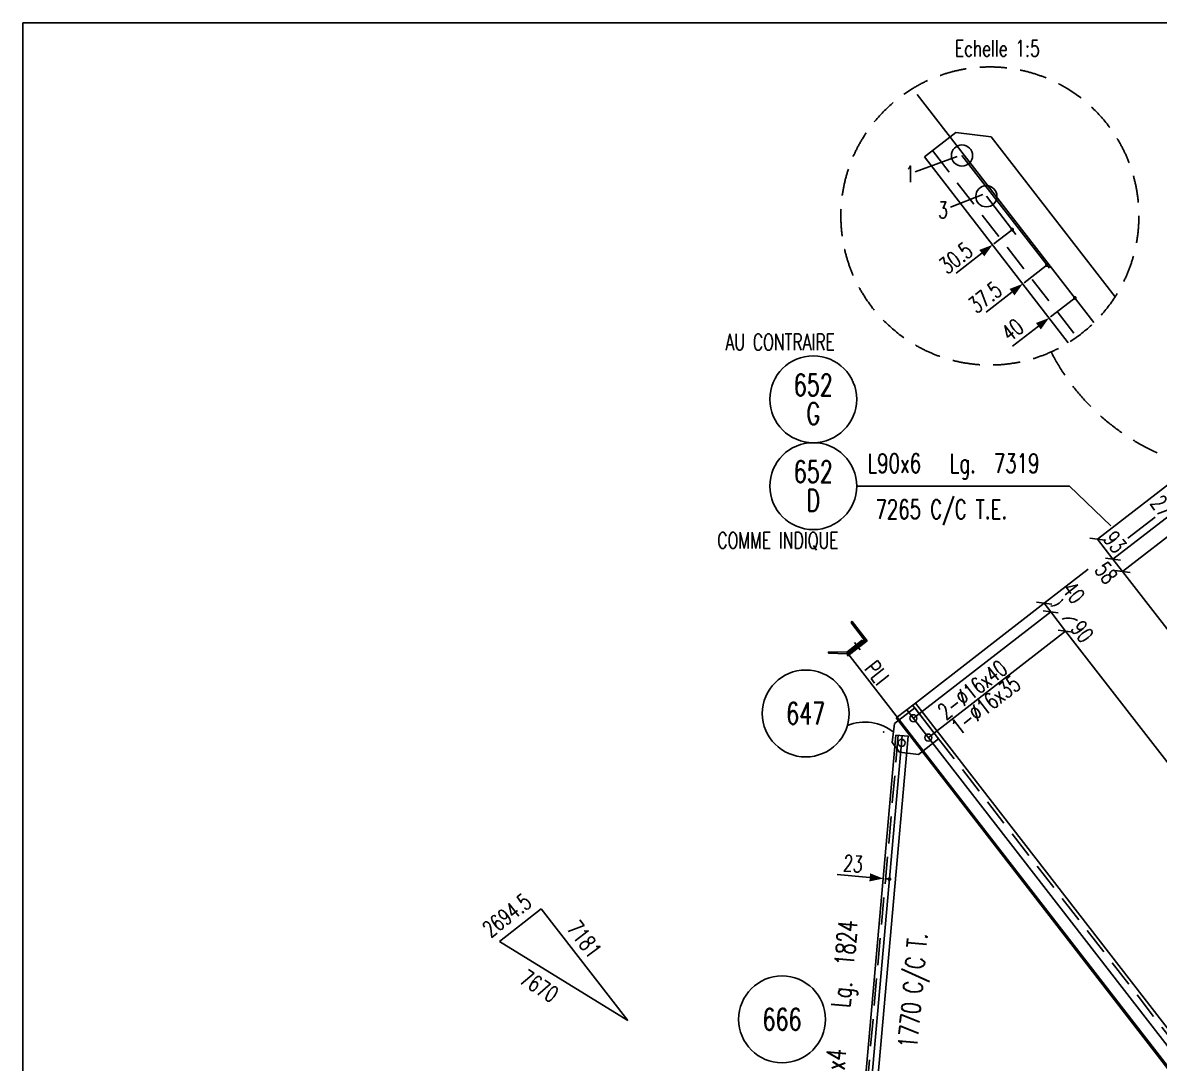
# Model space of a CAD drawing. Extents: x 87063 to 103283, y -59241 to -47761.
# Drawn here: x 87063 to 91250, y -51594 to -47761 of the extents above; entities that cross this region are included whole.
import ezdxf
from ezdxf.enums import TextEntityAlignment as Align

# ---------------------------------------------------------------- set-up
doc = ezdxf.new("R2010")
doc.units = 0
doc.header["$LTSCALE"] = 200
doc.header["$MEASUREMENT"] = 0
doc.linetypes.add('DASHED', pattern=[0.75, 0.5, -0.25])
doc.layers.get('0').update_dxf_attribs({"linetype": 'CONTINUOUS'})
for name, color, linetype in [('035B', 7, 'CONTINUOUS'), ('ASSI', 3, 'CONTINUOUS'), ('BOLLINI_1', 7, 'CONTINUOUS'), ('BOLLINI_5', 7, 'CONTINUOUS'), ('FORI', 2, 'CONTINUOUS'), ('LINEA_ANG', 2, 'CONTINUOUS'), ('LINEE_PIASTRA', 2, 'CONTINUOUS'), ('LINEE_PIASTRE', 2, 'CONTINUOUS'), ('LS', 7, 'CONTINUOUS'), ('PIASTRE', 5, 'CONTINUOUS'), ('PIEGA_C_3901_50', 2, 'CONTINUOUS'), ('QT_MAL', 7, 'CONTINUOUS'), ('QT_MPR', 7, 'CONTINUOUS'), ('SEZIONI', 2, 'CONTINUOUS'), ('TESTI_A_P', 7, 'CONTINUOUS'), ('TRAT-Y', 7, 'DASHED')]:
    doc.layers.add(name, color=color, linetype=linetype)
doc.styles.add('MONO', font='romans.shx', dxfattribs={"width": 0.7})
doc.styles.add('QUOTE', font='ROMANS8.SHX', dxfattribs={"width": 0.7})
doc.styles.add('RQL', font='ROMANS8.SHX', dxfattribs={"width": 0.7})
doc.styles.add('RS', font='ROMANS8.shx', dxfattribs={"width": 0.7})
doc.styles.get("Standard").update_dxf_attribs({"font": 'ROMANS8.SHX', "width": 0.7})
doc.dimstyles.new('FRECCE1', dxfattribs={"dimtxt": 60, "dimasz": 6.66, "dimexe": 0, "dimexo": 0, "dimgap": 1, "dimtad": 1, "dimdec": 0, "dimzin": 0, "dimdsep": 46, "dimtxsty": 'RS', "dimblk1": 'QUOTP', "dimblk2": 'QUOTF', "dimsah": 1, "dimcen": 0, "dimclrd": 2, "dimclre": 2, "dimclrt": 7, "dimadec": 0, "dimazin": 0, "dimtfac": 1, "dimtdec": 0, "dimtix": 1, "dimtmove": 2, "dimatfit": 3, "dimldrblk": 'QUOTP', "dimfxl": 1, "dimtolj": 1, "dimtzin": 0, "dimarcsym": 0})
doc.dimstyles.new('FRECCE1_20', dxfattribs={"dimtxt": 60, "dimasz": 6.6667, "dimexe": 0, "dimexo": 0, "dimgap": 1, "dimtad": 1, "dimzin": 0, "dimdsep": 46, "dimtxsty": 'RS', "dimblk1": 'QUOTP', "dimblk2": 'QUOTF', "dimsah": 1, "dimcen": 0, "dimclrd": 2, "dimclre": 2, "dimclrt": 7, "dimadec": 0, "dimazin": 0, "dimtfac": 1, "dimtix": 1, "dimtmove": 2, "dimatfit": 3, "dimldrblk": 'QUOTP', "dimfxl": 1, "dimtolj": 1, "dimtzin": 0, "dimarcsym": 0})
doc.dimstyles.new('TRATTO_20', dxfattribs={"dimscale": 0, "dimtxt": 60, "dimasz": 40, "dimexe": 0, "dimexo": 0, "dimgap": 10, "dimtad": 1, "dimrnd": 0.5, "dimdsep": 46, "dimtxsty": 'RS', "dimblk1": 'OBLIQUE', "dimblk2": 'OBLIQUE', "dimsah": 1, "dimcen": 0.09, "dimclrd": 2, "dimclre": 2, "dimclrt": 7, "dimadec": 0, "dimazin": 0, "dimtfac": 1, "dimtix": 1, "dimtmove": 2, "dimatfit": 3, "dimfxl": 1, "dimtolj": 1, "dimtzin": 0, "dimarcsym": 0})

# ---------------------------------------------------------------- blocks, each defined once
blk = doc.blocks.new('ASSE98')
blk.add_line((0, 0), (1, 0))
at = {"color": 7, "style": 'QUOTE', "width": 0.5, "flags": 1}
for tag, p in [('TI', (1.38308, 6.82731)), ('DI_S', (1.38308, 6.42178)), ('D_S', (1.38308, 6.02092)), ('E_S', (1.38308, 5.68065)), ('NFORI', (1.36454, 5.29792)), ('ALAR', (1.36349, 4.93246)), ('FAM', (1.3775, 4.54645)), ('ALA', (1.38308, 4.19257)), ('DISP2', (1.38308, 3.84971)), ('DISP1', (1.38308, 3.50686)), ('PINZAF', (1.38308, 3.164)), ('PINZAI', (1.38308, 2.82114)), ('TRP', (1.38308, 2.47829)), ('NP', (1.38308, 2.13543)), ('SV', (1.38308, 1.79257)), ('PESO', (1.38308, 1.44971)), ('QUA', (1.38308, 1.10686)), ('LUN', (1.38308, 0.764)), ('PROF', (1.38308, 0.42114)), ('POS', (1.38308, 0.07829))]:
    blk.add_attdef(tag, p, '', height=0.2, dxfattribs=at)
at = {"color": 7, "flags": 1}
for tag, p in [('LAV1', (3.07431, 6.82847)), ('LAV2', (3.07431, 6.49513)), ('LAV3', (3.07431, 6.1618)), ('LAV4', (3.07431, 5.82847)), ('LAV5', (3.07431, 5.49513)), ('LAV6', (3.07431, 5.1618)), ('LAV7', (3.07431, 4.82847)), ('LAV8', (3.07431, 4.49513)), ('LAV9', (3.07431, 4.1618)), ('LAV10', (3.07431, 3.82847))]:
    blk.add_attdef(tag, p, '', height=0.2, dxfattribs=at)
blk = doc.blocks.new('YYY')
blk.add_circle((0, 0), 8)
at = {"color": 3, "style": 'RQL', "width": 0.7}
for tag, p in [('POS3', (0, 0.65)), ('POS2', (0, -4.63))]:
    blk.add_attdef(tag, text='', height=4, dxfattribs=at).set_placement(p, align=Align.CENTER)
at = {"style": 'RQL', "width": 0.7, "flags": 1}
blk.add_attdef('TIPO', text='', height=3, dxfattribs=at).set_placement((0, 0), align=Align.MIDDLE_CENTER)
blk = doc.blocks.new('_OBLIQUE')
at = {"color": 0, "linetype": 'ByBlock'}
blk.add_line((-0.5, -0.5), (0.5, 0.5), dxfattribs=at)
blk = doc.blocks.new('*D50')
at = {"layer": 'QT_MPR', "color": 2, "lineweight": -2, "transparency": 16777216}
for p, q in [((91527.8, -49271.5), (91021.9, -49663.6)), ((91582.8, -49346.5), (91078.9, -49737)), ((91021.9, -49663.6), (91078.9, -49737))]:
    blk.add_line(p, q, dxfattribs=at)
at = {"layer": 'QT_MPR', "color": 2, "lineweight": -2, "transparency": 16777216, "xscale": 40, "yscale": 40, "zscale": 40}
for p, rotation in [((91021.9, -49663.6), 127.7719712303497), ((91078.9, -49737), 307.7719712303497)]:
    blk.add_blockref('_OBLIQUE', p, dxfattribs=dict(at, rotation=rotation))
at = {"layer": 'QT_MPR', "color": 7, "transparency": 16777216, "insert": (91086.3, -49674.1), "char_height": 60, "attachment_point": 5, "rotation": 307.772, "style": 'RS'}
blk.add_mtext('\\A1;93', dxfattribs=at)
blk = doc.blocks.new('*D49')
at = {"layer": 'QT_MPR', "color": 2, "lineweight": -2, "transparency": 16777216}
for p, q in [((91582.8, -49346.5), (91078.9, -49737)), ((91612.8, -49396.5), (91114.3, -49782.8)), ((91078.9, -49737), (91114.3, -49782.8))]:
    blk.add_line(p, q, dxfattribs=at)
at = {"layer": 'QT_MPR', "color": 2, "lineweight": -2, "transparency": 16777216, "xscale": 40, "yscale": 40, "zscale": 40}
for p, rotation in [((91078.9, -49737), 127.7719712303497), ((91114.3, -49782.8), 307.7719712303497)]:
    blk.add_blockref('_OBLIQUE', p, dxfattribs=dict(at, rotation=rotation))
at = {"layer": 'QT_MPR', "color": 7, "transparency": 16777216, "insert": (91053.7, -49787.6), "char_height": 60, "attachment_point": 5, "rotation": 307.772, "style": 'RS'}
blk.add_mtext('\\A1;58', dxfattribs=at)
blk = doc.blocks.new('*D48')
at = {"layer": 'QT_MPR', "color": 2, "lineweight": -2, "transparency": 16777216}
for p, q in [((91612.8, -49396.5), (91114.3, -49782.8)), ((91114.3, -49782.8), (92202.6, -51187.2)), ((92718.7, -50787.2), (92202.6, -51187.2))]:
    blk.add_line(p, q, dxfattribs=at)
at = {"layer": 'QT_MPR', "color": 2, "lineweight": -2, "transparency": 16777216, "xscale": 40, "yscale": 40, "zscale": 40}
for p, rotation in [((91114.3, -49782.8), 127.7719712303497), ((92202.6, -51187.2), 307.7719712303497)]:
    blk.add_blockref('_OBLIQUE', p, dxfattribs=dict(at, rotation=rotation))
at = {"layer": 'QT_MPR', "color": 7, "transparency": 16777216, "insert": (91696.6, -50446.9), "char_height": 60, "attachment_point": 5, "rotation": 307.772, "style": 'RS'}
blk.add_mtext('\\A1;1776.5', dxfattribs=at)
blk = doc.blocks.new('*D47')
at = {"layer": 'QT_MPR', "color": 2, "lineweight": -2, "transparency": 16777216}
for p, q in [((91568.2, -49323.7), (91314.3, -49520.4)), ((91582.8, -49346.5), (91330.8, -49541.8)), ((91314.3, -49520.4), (91330.8, -49541.8))]:
    blk.add_line(p, q, dxfattribs=at)
at = {"layer": 'QT_MPR', "color": 2, "lineweight": -2, "transparency": 16777216, "xscale": 40, "yscale": 40, "zscale": 40}
for p, rotation in [((91314.3, -49520.4), 127.7719712303497), ((91330.8, -49541.8), 307.7719712303497)]:
    blk.add_blockref('_OBLIQUE', p, dxfattribs=dict(at, rotation=rotation))
at = {"layer": 'QT_MPR', "color": 7, "transparency": 16777216, "insert": (91259.2, -49542), "char_height": 60, "attachment_point": 5, "rotation": 307.772, "style": 'RS'}
blk.add_mtext('\\A1;27', dxfattribs=at)
blk = doc.blocks.new('16')
blk.add_circle((0, 0), 1)
blk = doc.blocks.new('QUOTP')
at = {"layer": 'ASSI', "color": 2, "const_width": 1.07}
blk.add_lwpolyline([(-0.53, 0, 1), (0.53, 0, 1)], format="xyb", close=True, dxfattribs=at)
blk = doc.blocks.new('QUOTF')
at = {"layer": 'LS', "color": 2}
blk.add_line((7.5, 0), (25.5, 0), dxfattribs=at)
blk.add_solid([(7.5, 2.25), (0, 0), (7.5, -2.25)], dxfattribs=at)
blk = doc.blocks.new('*D151')
at = {"layer": 'QT_MAL', "color": 2, "lineweight": -2, "transparency": 16777216}
blk.add_line((90702.5, -48527.3), (90640.4, -48575.4), dxfattribs=at)
at = {"layer": 'QT_MAL', "color": 2, "lineweight": -2, "transparency": 16777216, "xscale": 6.6667, "yscale": 6.6667, "zscale": 6.6667}
for name, p, rotation in [('QUOTP', (90707.8, -48523.2), 37.77197123034964), ('QUOTF', (90635.2, -48579.4), 217.7719712303496)]:
    blk.add_blockref(name, p, dxfattribs=dict(at, rotation=rotation))
at = {"layer": 'QT_MAL', "color": 7, "transparency": 16777216, "insert": (90500.1, -48627.7), "char_height": 60, "attachment_point": 5, "rotation": 37.772, "style": 'RS'}
blk.add_mtext('\\A1;30.5', dxfattribs=at)
blk = doc.blocks.new('*D152')
at = {"layer": 'QT_MAL', "color": 2, "lineweight": -2, "transparency": 16777216}
blk.add_line((90830.3, -48658.3), (90751.8, -48719.1), dxfattribs=at)
at = {"layer": 'QT_MAL', "color": 2, "lineweight": -2, "transparency": 16777216, "xscale": 6.6667, "yscale": 6.6667, "zscale": 6.6667}
for name, p, rotation in [('QUOTP', (90835.5, -48654.2), 37.77197123034964), ('QUOTF', (90746.5, -48723.1), 217.7719712303496)]:
    blk.add_blockref(name, p, dxfattribs=dict(at, rotation=rotation))
at = {"layer": 'QT_MAL', "color": 7, "transparency": 16777216, "insert": (90607.6, -48772.4), "char_height": 60, "attachment_point": 5, "rotation": 37.772, "style": 'RS'}
blk.add_mtext('\\A1;37.5', dxfattribs=at)
blk = doc.blocks.new('*D153')
at = {"layer": 'QT_MAL', "color": 2, "lineweight": -2, "transparency": 16777216}
for p, q in [((90938.5, -48775), (90938.5, -48775)), ((90933.3, -48779.1), (90849, -48844.4))]:
    blk.add_line(p, q, dxfattribs=at)
at = {"layer": 'QT_MAL', "color": 2, "lineweight": -2, "transparency": 16777216, "xscale": 6.6667, "yscale": 6.6667, "zscale": 6.6667}
for name, p, rotation in [('QUOTP', (90938.5, -48775), 37.77197123034964), ('QUOTF', (90843.7, -48848.5), 217.7719712303496)]:
    blk.add_blockref(name, p, dxfattribs=dict(at, rotation=rotation))
at = {"layer": 'QT_MAL', "color": 7, "transparency": 16777216, "insert": (90708.6, -48892.7), "char_height": 60, "attachment_point": 5, "rotation": 37.772, "style": 'RS'}
blk.add_mtext('\\A1;40', dxfattribs=at)
blk = doc.blocks.new('MRKR_98')
blk.add_point((0, 0))
at = {"color": 7, "style": 'QUOTE', "width": 0.5, "flags": 1}
for tag, p in [('TI', (3.73, 6.83)), ('DI_S', (3.73, 6.42)), ('AUX2', (3.71, 4.93)), ('NFORI', (3.72, 5.3)), ('AUX1', (3.73, 4.19)), ('D_S', (3.73, 6.02)), ('E_S', (3.73, 5.68)), ('FAM', (3.73, 4.55)), ('COMMESSA', (3.73, 3.85)), ('MD', (3.73, 3.51)), ('MP', (3.73, 3.16)), ('LARGHEZZA', (3.73, 2.82)), ('SPESSORE', (3.73, 2.48)), ('NP', (3.73, 2.14)), ('SV', (3.73, 1.79)), ('PESO', (3.73, 1.45)), ('QUA', (3.73, 1.11)), ('LUN', (3.73, 0.76)), ('PROF', (3.73, 0.42)), ('POS', (3.73, 0.08))]:
    blk.add_attdef(tag, p, '', height=0.2, dxfattribs=at)
at = {"color": 7, "flags": 1}
for tag, p in [('LAV1', (5.26, 6.88)), ('LAV2', (5.26, 6.55)), ('LAV3', (5.26, 6.21)), ('LAV4', (5.26, 5.88)), ('LAV5', (5.26, 5.55)), ('LAV6', (5.26, 5.21)), ('LAV7', (5.26, 4.88)), ('LAV8', (5.26, 4.55)), ('LAV9', (5.26, 4.21)), ('LAV10', (5.26, 3.88))]:
    blk.add_attdef(tag, p, '', height=0.2, dxfattribs=at)
blk = doc.blocks.new('xxx')
blk.add_circle((0, 0), 8)
at = {"color": 3, "style": 'RQL', "width": 0.7}
blk.add_attdef('POS', text='', height=4, dxfattribs=at).set_placement((0, 0), align=Align.MIDDLE)
at = {"color": 3, "style": 'RQL', "width": 0.7, "flags": 1}
blk.add_attdef('POS1', (-0.39, -5.42), '', height=2, dxfattribs=at)
at = {"style": 'RQL', "width": 0.7, "flags": 1}
blk.add_attdef('TIPO', (-0.39, -8.66), '', height=2, dxfattribs=at)
blk = doc.blocks.new('*D166')
at = {"layer": 'QT_MPR', "color": 2, "lineweight": -2, "transparency": 16777216}
for p, q in [((90343.7, -50323), (90849.6, -49931)), ((90849.6, -49931), (90904.7, -50002.1)), ((90398.9, -50394.1), (90904.7, -50002.1))]:
    blk.add_line(p, q, dxfattribs=at)
at = {"layer": 'QT_MPR', "color": 2, "lineweight": -2, "transparency": 16777216, "xscale": 40, "yscale": 40, "zscale": 40}
for p, rotation in [((90849.6, -49931), 127.7719712303499), ((90904.7, -50002.1), 307.7719712303499)]:
    blk.add_blockref('_OBLIQUE', p, dxfattribs=dict(at, rotation=rotation))
at = {"layer": 'QT_MPR', "color": 7, "transparency": 16777216, "insert": (90965.8, -50004), "char_height": 60, "attachment_point": 5, "rotation": 307.772, "style": 'RS'}
blk.add_mtext('\\A1;90', dxfattribs=at)
blk = doc.blocks.new('*D167')
at = {"layer": 'QT_MPR', "color": 2, "lineweight": -2, "transparency": 16777216}
for p, q in [((90398.9, -50394.1), (90904.7, -50002.1)), ((90904.7, -50002.1), (91937.9, -51335.4)), ((91432, -51727.4), (91937.9, -51335.4))]:
    blk.add_line(p, q, dxfattribs=at)
at = {"layer": 'QT_MPR', "color": 2, "lineweight": -2, "transparency": 16777216, "xscale": 40, "yscale": 40, "zscale": 40}
for p, rotation in [((90904.7, -50002.1), 127.7719712303499), ((91937.9, -51335.4), 307.7719712303499)]:
    blk.add_blockref('_OBLIQUE', p, dxfattribs=dict(at, rotation=rotation))
at = {"layer": 'QT_MPR', "color": 7, "transparency": 16777216, "insert": (91462.6, -50643.5), "char_height": 60, "attachment_point": 5, "rotation": 307.772, "style": 'RS'}
blk.add_mtext('\\A1;1686.5', dxfattribs=at)
blk = doc.blocks.new('*D168')
at = {"layer": 'QT_MPR', "color": 2, "lineweight": -2, "transparency": 16777216}
for p, q in [((90350.9, -50267), (90825.2, -49899.5)), ((90825.2, -49899.5), (90849.6, -49931)), ((90343.7, -50323), (90849.6, -49931))]:
    blk.add_line(p, q, dxfattribs=at)
at = {"layer": 'QT_MPR', "color": 2, "lineweight": -2, "transparency": 16777216, "xscale": 40, "yscale": 40, "zscale": 40}
for p, rotation in [((90825.2, -49899.5), 127.7719712303499), ((90849.6, -49931), 307.7719712303499)]:
    blk.add_blockref('_OBLIQUE', p, dxfattribs=dict(at, rotation=rotation))
at = {"layer": 'QT_MPR', "color": 7, "transparency": 16777216, "insert": (90933.9, -49860), "char_height": 60, "attachment_point": 5, "rotation": 307.772, "style": 'RS'}
blk.add_mtext('\\A1;40', dxfattribs=at)
blk = doc.blocks.new('*D169')
at = {"layer": 'QT_MAL', "color": 2, "lineweight": -2, "transparency": 16777216}
blk.add_line((90248.9, -50914.9), (90239.3, -50914), dxfattribs=at)
at = {"layer": 'QT_MAL', "color": 2, "lineweight": -2, "transparency": 16777216, "xscale": 6.66, "yscale": 6.66, "zscale": 6.66}
for name, p, rotation in [('QUOTF', (90232.7, -50913.5), 174.9220026502014), ('QUOTP', (90255.6, -50915.5), 354.9220026502014)]:
    blk.add_blockref(name, p, dxfattribs=dict(at, rotation=rotation))
at = {"layer": 'QT_MAL', "color": 7, "transparency": 16777216, "insert": (90121.8, -50858.6), "char_height": 60, "attachment_point": 5, "rotation": 354.922, "style": 'RS'}
blk.add_mtext('\\A1;23', dxfattribs=at)
blk = doc.blocks.new('bull')
at = {"style": 'RS', "width": 0.7, "flags": 1}
for tag, p in [('NN', (-12.25, 0)), ('DIAMETRO', (0, -4.86)), ('SERRAGGIO', (0, -9.71)), ('LUNGHEZZA', (0, -14.57)), ('NB', (0, -19.43)), ('TIPO', (0, -24.12)), ('EL', (-0.14, -29))]:
    blk.add_attdef(tag, p, '', height=3, dxfattribs=at)
at = {"style": 'RS', "width": 0.7}
blk.add_attdef('BULLONE', (0, 0), '', height=3, dxfattribs=at)

msp = doc.modelspace()

# ---------------------------------------------------------------- hatches: boundary and pattern name
at = {"layer": 'LS'}
h = msp.add_hatch(dxfattribs=at)
h.set_pattern_fill('_U', color=6, scale=5, angle=172.771971, style=0, pattern_type=0)
h.set_pattern_definition([(172.771971, (79258, -118356.2805), (-0.62909278, -4.96026635), [])])
edge = h.paths.add_edge_path()
edge.add_line((90173.103, -50037.512), (90117.976, -49966.371))
edge.add_line((90117.976, -49966.371), (90116, -49967.902))
edge.add_arc((90118.143, -49970.669), 3.5, 127.771971, 217.771971)
edge.add_line((90115.377, -49972.812), (90160.397, -50030.911))
edge.add_arc((90154.864, -50035.198), 7, 307.771971, 397.771971, ccw=False)
edge.add_line((90159.151, -50040.732), (90101.053, -50085.752))
edge.add_arc((90103.197, -50088.518), 3.5, 127.771971, 217.771971)
edge.add_line((90100.43, -50090.662), (90101.962, -50092.638))
edge.add_line((90101.962, -50092.638), (90173.103, -50037.512))

# ---------------------------------------------------------------- linework, layer by layer
at = {"layer": 'LINEA_ANG'}
for p, q in [((90500.295, -48165.385), (90384.053, -48255.367)), ((90630.772, -48181.933), (90500.295, -48165.385)), ((91086.889, -48770.55), (90630.772, -48181.933)), ((90384.053, -48255.367), (90914.464, -48939.86)), ((90350.908, -50266.969), (90279.767, -50322.096)), ((94833.946, -56052.308), (90350.908, -50266.969)), ((90279.767, -50322.096), (94762.805, -56107.434)), ((90279.631, -50384.775), (90118.186, -52201.616)), ((90163.009, -52205.599), (90324.455, -50388.758)), ((90324.455, -50388.758), (90279.631, -50384.775))]:
    msp.add_line(p, q, dxfattribs=at)
at = {"layer": 'LINEE_PIASTRA'}
for p, q in [((90274.23, -50342.704), (90265.334, -50412.853)), ((90362.433, -50456.53), (90292.284, -50447.633))]:
    msp.add_line(p, q, dxfattribs=at)
at = {"layer": 'LINEE_PIASTRE'}
for p, q in [((90348.533, -50285.128), (90274.23, -50342.704)), ((90436.736, -50398.953), (90348.533, -50285.128)), ((90362.433, -50456.53), (90436.736, -50398.953)), ((90265.334, -50412.853), (90292.284, -50447.633))]:
    msp.add_line(p, q, dxfattribs=at)
at = {"layer": 'LS', "color": 6}
for p, q in [((91008.977, -48865.917), (90357.724, -48025.478)), ((90350.427, -48309.941), (90504.828, -48254.245)), ((90522.724, -48250.478), (90844.577, -48665.827)), ((90480.511, -48441.153), (90600.115, -48394.255)), ((90612.724, -48400.478), (90721.637, -48541.029)), ((90134.907, -49468.077), (90919.176, -49468.077)), ((90919.176, -49468.077), (91071.029, -49614.416)), ((90148.089, -50070.535), (90127.208, -50043.589)), ((93817.082, -54878.821), (90097.951, -50079.3)), ((93836.114, -54829.915), (90319.29, -50291.47)), ((88818.538, -51144.787), (88972.751, -51025.289)), ((89291.192, -51436.236), (88972.751, -51025.289)), ((88818.538, -51144.787), (89291.192, -51436.236))]:
    msp.add_line(p, q, dxfattribs=at)
at = {"layer": 'LS', "color": 2}
for p, q in [((91134.288, -49659.932), (91234.817, -49582.031)), ((90825.181, -49899.457), (90987.345, -49773.797))]:
    msp.add_line(p, q, dxfattribs=at)
at = {"layer": 'LS', "color": 8}
msp.add_lwpolyline([(87062.576, -47761.325), (87062.576, -59241.325), (99782.576, -59241.325), (99782.576, -57641.325), (103282.576, -57641.325), (103282.576, -47761.325), (87062.576, -47761.325)], close=True, dxfattribs=at)
at = {"layer": 'LS', "color": 6}
msp.add_lwpolyline([(90173.103, -50037.512), (90117.976, -49966.371), (90116, -49967.902, 0.41421356), (90115.377, -49972.812), (90160.397, -50030.911, -0.41421356), (90159.151, -50040.732), (90101.053, -50085.752, 0.41421356), (90100.43, -50090.662), (90101.962, -50092.638)], format="xyb", close=True, dxfattribs=at)
for centre, radius, start, end in [((90846.487, -49853.469), 56.667, 273.860419, 326.894148), ((90913.903, -50026.767), 72.374, 61.793513, 107.709813), ((90164.338, -50509.05), 171.959, 51.413545, 111.848419)]:
    msp.add_arc(centre, radius, start, end, dxfattribs=at)
at = {"layer": 'PIEGA_C_3901_50'}
for p, q in [((90097.951, -50079.3), (90154.864, -50035.198)), ((90099.946, -50085.344), (90158.539, -50039.941)), ((90154.864, -50035.198), (90158.539, -50039.941)), ((90030.967, -50077.855), (90097.951, -50079.3))]:
    msp.add_line(p, q, dxfattribs=at)
at = {"layer": 'PIEGA_C_3901_50', "const_width": 1.667}
msp.add_lwpolyline([(90097.969, -50078.467, 1), (90097.933, -50080.133, 1)], format="xyb", close=True, dxfattribs=at)
at = {"layer": 'SEZIONI'}
for q in [(90030.967, -50077.855), (90099.946, -50085.344)]:
    msp.add_line((90030.837, -50083.854), q, dxfattribs=at)
at = {"layer": 'TRAT-Y'}
for p, q in [((90413.695, -48232.398), (90945.731, -48918.987)), ((90340.633, -50274.932), (94823.67, -56060.27)), ((90288.098, -50385.528), (90126.652, -52202.369))]:
    msp.add_line(p, q, dxfattribs=at)
msp.add_circle((90625.488, -48473.112), 548.963, dxfattribs=at)
msp.add_arc((91580.313, -48598.119), 820.334, 207.242224, 257.959845, dxfattribs=at)

# ---------------------------------------------------------------- block references
at = {"layer": 'ASSI'}
ref = msp.add_blockref('ASSE98', (91568.209, -49323.688), dxfattribs=dict(at, xscale=7319, rotation=307.7719712303496))
ref.add_attrib('PROF', 'L90x6', (90174.697, -49418.546), dxfattribs={"layer": '0', "color": 2, "height": 70, "style": 'QUOTE', "width": 0.7})
ref.add_attrib('LUN', '7319', (90639.899, -49418.546), dxfattribs={"layer": '0', "color": 2, "height": 70, "style": 'QUOTE', "width": 0.7})
ref.add_attrib('PESO', '7265 C/C T.E.', (90203.872, -49588.324), dxfattribs={"layer": '0', "color": 2, "height": 70, "style": 'QUOTE', "width": 0.7})
ref.add_attrib('SV', 'Lg.', (90477.284, -49418.546), dxfattribs={"layer": '0', "color": 2, "height": 70, "style": 'QUOTE', "width": 0.7})
at = {"layer": 'ASSI', "xscale": 7318.999999999999, "zscale": 7318.999999999999, "rotation": 127.7719712303499}
msp.add_blockref('ASSE98', (94833.946, -56052.308), dxfattribs=at)
at = {"layer": 'ASSI'}
ref = msp.add_blockref('ASSE98', (90302.541, -50386.811), dxfattribs=dict(at, xscale=1824, zscale=1824, rotation=264.9220026502014))
ref.add_attrib('PROF', 'L45x4', (90078.861, -51740.325), dxfattribs={"layer": '0', "color": 2, "height": 70, "rotation": 84.922003, "style": 'QUOTE', "width": 0.7})
ref.add_attrib('LUN', '1824', (90123.548, -51237.44), dxfattribs={"layer": '0', "color": 2, "height": 70, "rotation": 84.922003, "style": 'QUOTE', "width": 0.7})
ref.add_attrib('PESO', '1770 C/C T.', (90357.316, -51539.973), dxfattribs={"layer": '0', "color": 2, "height": 70, "rotation": 84.922003, "style": 'QUOTE', "width": 0.7})
ref.add_attrib('SV', 'Lg.', (90109.905, -51390.968), dxfattribs={"layer": '0', "color": 2, "height": 70, "rotation": 84.922003, "style": 'QUOTE', "width": 0.7})
at = {"layer": 'BOLLINI_1', "xscale": 20, "yscale": 20, "zscale": 20}
for p, values in [((89947.106, -50305.451), {'POS': '647'}), ((89859.865, -51432.07), {'POS': '666'})]:
    msp.add_blockref('xxx', p, dxfattribs=at).add_auto_attribs(values)
at = {"layer": 'BOLLINI_5'}
ref = msp.add_blockref('YYY', (89974.909, -49148.081), dxfattribs=dict(at, xscale=-19.99970832482618, yscale=19.99970832476798, zscale=19.99970832479172))
ref.add_attrib('POS3', '652', dxfattribs={"layer": '0', "color": 3, "height": 79.9988, "style": 'RQL', "width": 0.7}).set_placement((89974.909, -49135.142), align=Align.CENTER)
ref.add_attrib('POS2', 'G', dxfattribs={"layer": '0', "color": 3, "height": 79.999, "style": 'RQL', "width": 0.7}).set_placement((89974.909, -49240.689), align=Align.CENTER)
ref = msp.add_blockref('YYY', (89974.909, -49468.077), dxfattribs=dict(at, xscale=-19.99970832482618, yscale=19.99970832476798, zscale=19.99970832479172))
ref.add_attrib('POS3', '652', dxfattribs={"layer": '0', "color": 3, "height": 79.9988, "style": 'RQL', "width": 0.7}).set_placement((89974.909, -49455.137), align=Align.CENTER)
ref.add_attrib('POS2', 'D', dxfattribs={"layer": '0', "color": 3, "height": 79.999, "style": 'RQL', "width": 0.7}).set_placement((89974.909, -49560.684), align=Align.CENTER)
at = {"layer": 'FORI'}
for p, xscale, yscale, zscale in [((90522.724, -48250.478), 39, 39, 39), ((90612.724, -48400.478), 39, 39, 39), ((90300.151, -50413.705), 13, 13, 13)]:
    msp.add_blockref('16', p, dxfattribs=dict(at, xscale=xscale, yscale=yscale, zscale=zscale))
at = {"layer": 'FORI', "xscale": 13, "yscale": 13, "zscale": 13, "rotation": 343.188194429726}
for p in [(90343.729, -50323.008), (90398.856, -50394.149)]:
    msp.add_blockref('16', p, dxfattribs=at)
at = {"layer": 'LS', "color": 7, "xscale": 20, "yscale": 20, "zscale": 20, "rotation": 37.7719712303502}
for p, values in [((90463.375, -50331.725), {'BULLONE': '2-%%c16x40                '}), ((90512.536, -50388.667), {'BULLONE': '1-%%c16x35                '})]:
    msp.add_blockref('bull', p, dxfattribs=at).add_auto_attribs(values)
at = {"layer": 'PIASTRE', "xscale": 20, "yscale": 20, "zscale": 20, "rotation": 307.771971230726}
msp.add_blockref('MRKR_98', (90234.708, -50373.33), dxfattribs=at)

# ---------------------------------------------------------------- texts
at = {"layer": '035B', "style": 'MONO', "width": 0.7}
for s, rotation, p in [('2694.5', 37.986302, (88786.527, -51133.337)), ('7181', 307.187594, (89064.342, -51097.844)), ('7670', 327.236108, (88888.526, -51295.924))]:
    msp.add_text(s, height=60, rotation=rotation, dxfattribs=at).set_placement(p)
at = {"layer": 'LS', "color": 7, "style": 'RS', "width": 0.7}
msp.add_text('Echelle 1:5', height=60, dxfattribs=at).set_placement((90496.319, -47886.072))
msp.add_text('PLI', height=60, rotation=307.771971, dxfattribs=at).set_placement((90209.191, -50155.343), align=Align.MIDDLE)
at = {"layer": 'LS', "color": 7, "char_height": 60, "attachment_point": 5, "style": 'RS'}
for s, insert in [('\\A1;1', (90331.852, -48318.816)), ('\\A1;3', (90452.936, -48451.184))]:
    msp.add_mtext(s, dxfattribs=dict(at, insert=insert))
at = {"layer": 'TESTI_A_P', "style": 'RS', "width": 0.7}
for s, p in [('AU CONTRAIRE', (89651.646, -48967.575)), ('COMME INDIQUE', (89621.463, -49697.963))]:
    msp.add_text(s, height=59.9985, dxfattribs=at).set_placement(p)

# ---------------------------------------------------------------- dimensions: what is measured, and where the dimension line sits
at = {"layer": 'QT_MAL'}
for base, p1, p2, angle, text, dimstyle, picture, middle in [((90635.177, -48579.441), (90707.796, -48523.168), (90635.177, -48579.441), 37.771971, '30.5', 'FRECCE1_20', '*D151', (90500.126, -48627.709)), ((90746.536, -48723.15), (90835.548, -48654.175), (90746.536, -48723.15), 37.771971, '37.5', 'FRECCE1_20', '*D152', (90607.578, -48772.413)), ((90843.69, -48848.526), (90938.545, -48775.024), (90843.69, -48848.526), 37.771971, '40', 'FRECCE1_20', '*D153', (90708.559, -48892.742)), ((90232.652, -50913.459), (90255.562, -50915.495), (90232.652, -50913.459), 354.922003, '23', 'FRECCE1', '*D169', (90121.809, -50858.584))]:
    dim = msp.add_linear_dim(base=base, p1=p1, p2=p2, angle=angle, text=text, dimstyle=dimstyle, dxfattribs=at)
    dim.commit()
    dim.dimension.update_dxf_attribs({"geometry": picture, "text_midpoint": middle, "dimtype": 160})
at = {"layer": 'QT_MPR'}
for base, p1, p2, text, picture, middle in [((91078.856, -49737.043), (91527.799, -49271.539), (91582.799, -49346.539), '93', '*D50', (91086.346, -49674.067)), ((91114.32, -49782.809), (91582.799, -49346.539), (91612.799, -49396.539), '58', '*D49', (91053.72, -49787.562)), ((91330.827, -49541.791), (91568.209, -49323.688), (91582.799, -49346.539), '27', '*D47', (91259.171, -49541.988)), ((92202.578, -51187.202), (91612.799, -49396.539), (92718.745, -50787.226), '1776.5', '*D48', (91696.565, -50446.85)), ((90849.62, -49930.995), (90350.908, -50266.969), (90343.729, -50323.008), '40', '*D168', (90933.87, -49859.988)), ((90904.747, -50002.136), (90343.729, -50323.008), (90398.856, -50394.149), '90', '*D166', (90965.827, -50003.97)), ((91937.879, -51335.388), (90398.856, -50394.149), (91431.987, -51727.401), '1686.5', '*D167', (91462.579, -50643.546))]:
    dim = msp.add_linear_dim(base=base, p1=p1, p2=p2, angle=307.771971, text=text, dimstyle='TRATTO_20', override={"dimscale": 1}, dxfattribs=at)
    dim.commit()
    dim.dimension.update_dxf_attribs({"geometry": picture, "text_midpoint": middle, "dimtype": 160})

doc.saveas('drawing.dxf')
